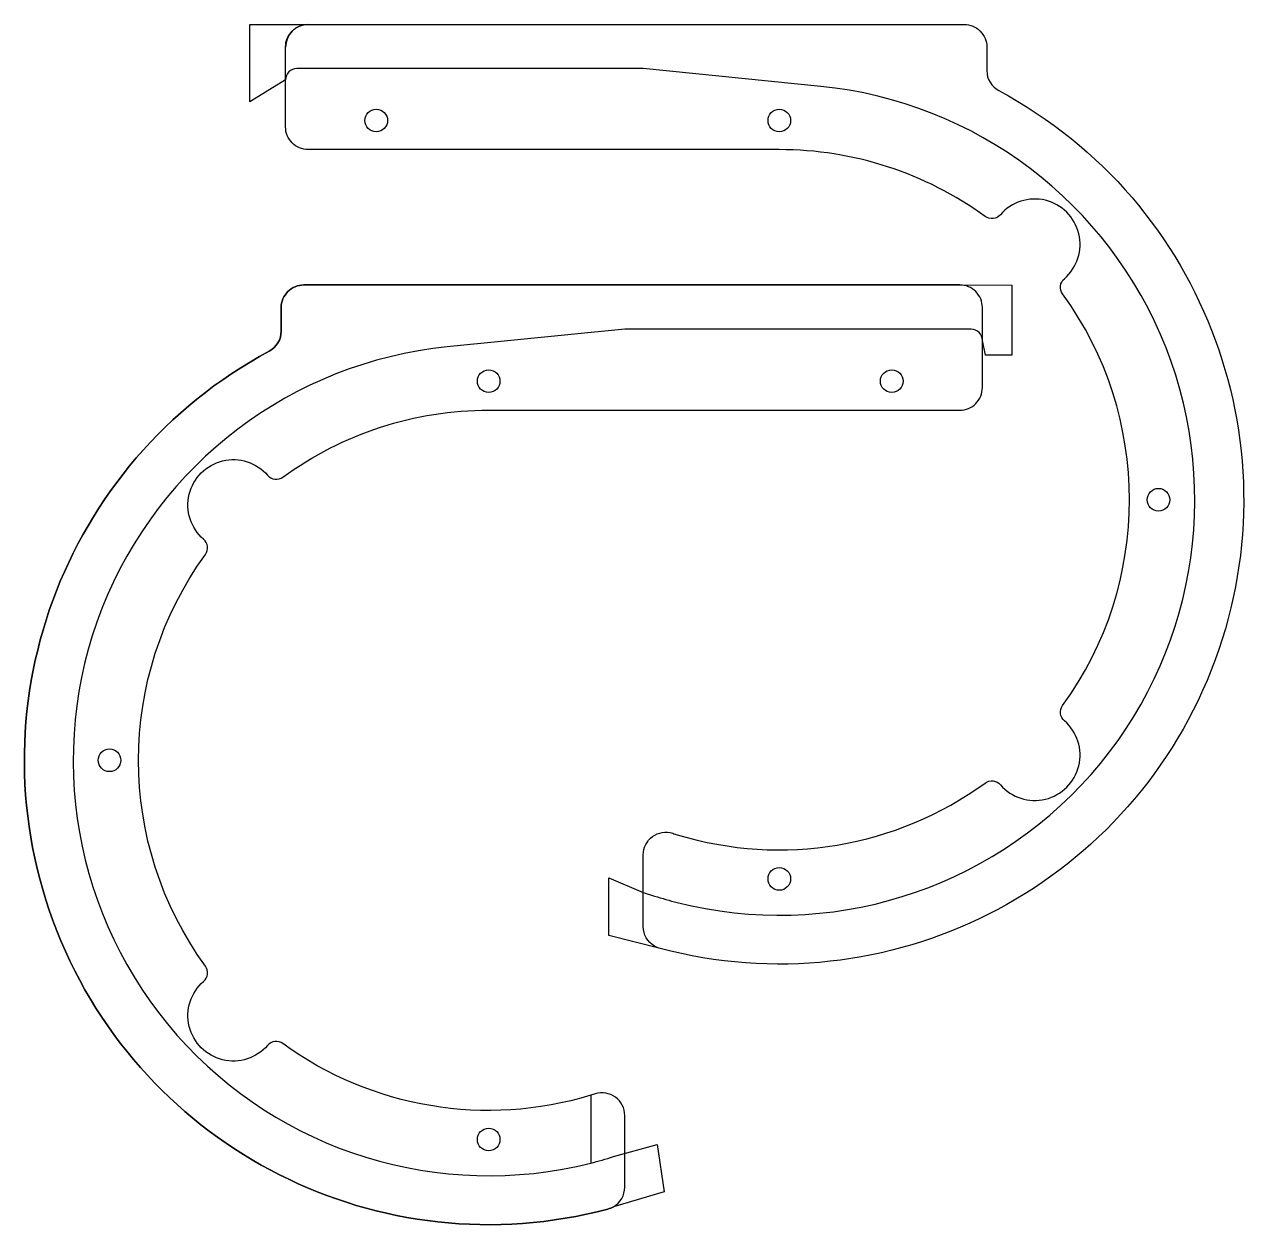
# Model space of a CAD drawing. Extents: x -63 to 278, y -73 to 263.
import ezdxf

# ---------------------------------------------------------------- set-up
doc = ezdxf.new("R2010")
doc.units = 0
doc.layers.get('0').update_dxf_attribs({"linetype": 'CONTINUOUS'})
doc.layers.add('VISIBLE__ISO_', color=7, linetype='CONTINUOUS')

msp = doc.modelspace()

# ---------------------------------------------------------------- linework, layer by layer
for points in [[(100.53, 8.01), (100.53, 24.15), (110.19, 20.03), (113.36, 19.03, 0.014188), (119.71, 17.23, 1.077068), (159.88, 245.75), (110.19, 250.73), (13.21, 250.73, 0.414214), (10.04, 247.56), (0, 241.46), (0, 263.1), (16.39, 263.1), (200.03, 263.1, -0.414214), (206.38, 256.75), (206.38, 250.16, 0.276368), (209.73, 244.57, -0.88999), (114.91, 4.36)], [(118.47, 36.6, 0.003322), (119.71, 36.21, 0.235216), (205.92, 50.68, -0.389534), (210.18, 50.19, 1.074816), (228.1, 68.1, -0.389534), (227.61, 72.37, 0.324922), (227.61, 187.63, -0.389534), (228.1, 191.9, 1.074816), (210.18, 209.81, -0.389534), (205.92, 209.32, 0.158385), (148.29, 228.04), (16.39, 228.04, -0.414214), (10.04, 234.39), (10.04, 247.56), (10.04, 256.75, -0.414214), (16.39, 263.1), (200.03, 263.1, -0.414214), (206.38, 256.75), (206.38, 250.16, 0.276368), (209.73, 244.57, -0.88999), (114.91, 4.36, -0.066075), (113.36, 5, -0.267949), (110.19, 10.5), (110.19, 20.03), (110.19, 30.55, -0.507912)]]:
    msp.add_lwpolyline(points, format="xyb", close=True)
at = {"layer": 'VISIBLE__ISO_'}
msp.add_line((95.49, -36.75), (95.49, -55.73), dxfattribs=at)
for points in [[(101.84, -53.93), (114.11, -50.56), (116.02, -63.8), (101.84, -67.97, -0.066075), (100.29, -68.6, -0.88999), (5.48, 171.6, 0.276368), (8.82, 177.2), (8.82, 183.79, -0.414214), (15.17, 190.14), (198.81, 190.14), (213.36, 190.09), (213.36, 170.52), (206.05, 170.52), (205.16, 174.59, 0.414214), (201.99, 177.77), (105.01, 177.77), (55.32, 172.79, 1.077068), (95.49, -55.73, 0.014188)], [(5.02, -22.77, -1.074816), (-12.9, -4.86, 0.389534), (-12.4, -0.59, -0.324922), (-12.4, 114.67, 0.389534), (-12.9, 118.93, -1.074816), (5.02, 136.85, 0.389534), (9.29, 136.36, -0.158385), (66.91, 155.08), (198.81, 155.08, 0.414214), (205.16, 161.43), (205.16, 174.59), (205.16, 183.79, 0.414214), (198.81, 190.14), (15.17, 190.14, 0.414214), (8.82, 183.79), (8.82, 177.2, -0.276368), (5.48, 171.6, 0.88999), (100.29, -68.6, 0.066075), (101.84, -67.97, 0.267949), (105.01, -62.47), (105.01, -42.41, 0.507912), (96.73, -36.36, -0.003322), (95.49, -36.75, -0.235216), (9.29, -22.28, 0.389534)]]:
    msp.add_lwpolyline(points, format="xyb", close=True, dxfattribs=at)
for centre in [(35.44, 236.17), (148.29, 236.17), (66.91, 163.21), (179.76, 163.21), (254.46, 130), (-39.26, 57.04), (148.29, 23.83), (66.91, -49.13)]:
    msp.add_circle(centre, 3.17, dxfattribs=at)
msp.add_arc((16.39, 256.75), 6.35, 90, 180, dxfattribs=at)

doc.saveas('drawing.dxf')
